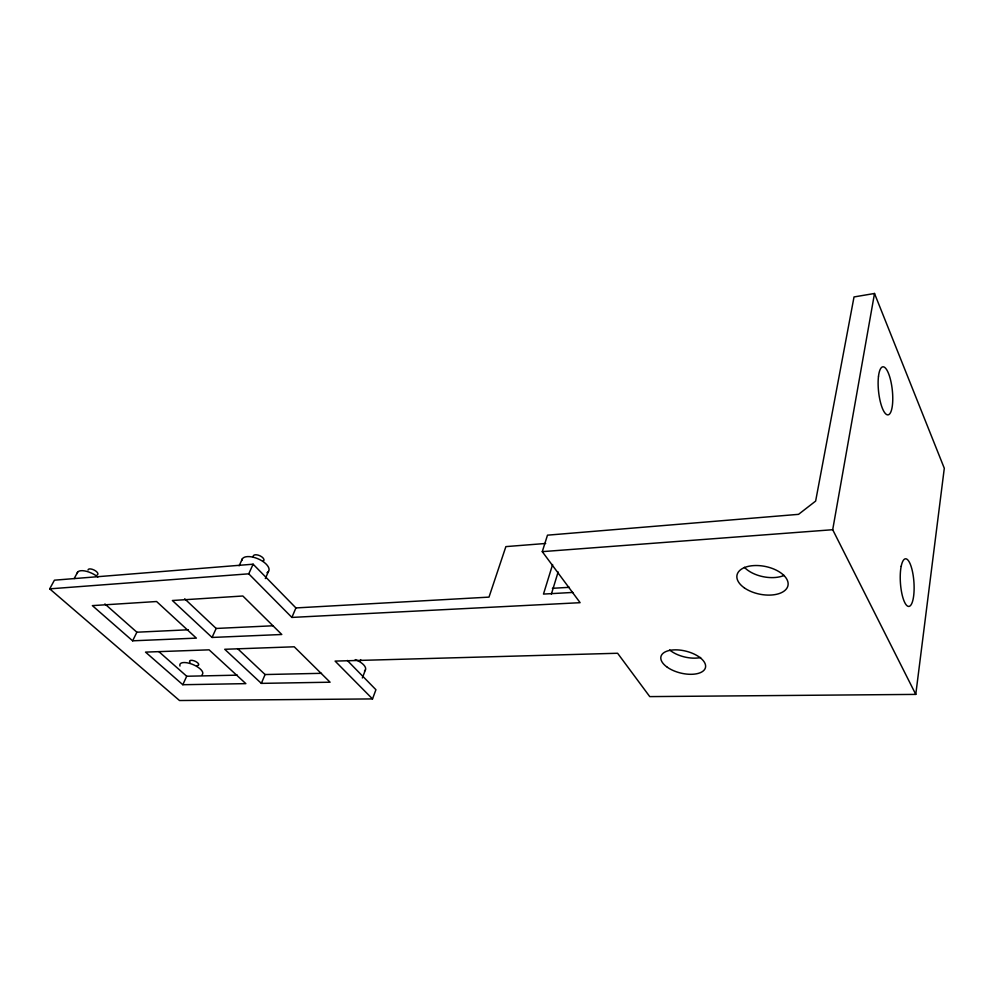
<?xml version="1.0" encoding="UTF-8"?>
<svg xmlns="http://www.w3.org/2000/svg" width="994" height="994" viewBox="0 0 994 994"><rect width="100%" height="100%" fill="white"/><g stroke="black" fill="none" stroke-linecap="round" stroke-linejoin="round"><path stroke-width="1.49" d="M347.279 660.438L375.931 689.724L372.514 698.919L335.102 661.097L617.609 653.257L649.753 696.608L915.772 694.396L944.3 468.273L874.509 293.478L854.02 296.945L815.639 501.088L798.542 514.345L547.483 535.17L542.277 551.645L580.123 602.687L291.888 617.423L248.748 573.824L49.7 588.858L54.421 580.185L253.122 564.194L295.914 607.93L488.998 597.121L505.884 546.613L545.681 543.469M915.772 694.396L832.699 529.715L874.509 293.478M551.384 594.077L558.131 571.972M552.614 564.53L543.482 594.077L572.842 592.436M362.35 677.97L365.457 669.794M291.888 617.423L295.914 607.93M261.335 683.375L330.083 682.207L294.236 646.796L224.731 649.281L261.335 683.375L265.087 674.541L321.484 673.323M265.323 578.57L268.455 571.513M248.748 573.824L253.122 564.194M212.045 637.452L281.787 634.495L242.847 596.002L172.384 600.513L212.045 637.452L216.158 628.457L273.375 625.76M239.132 565.81L242.374 558.765M182.809 684.717L245.853 683.636L209.113 649.84L145.522 652.114L182.809 684.717L186.71 676.243L237.355 675.15M132.624 640.819L196.365 638.123L156.58 601.519L92.367 605.619L132.624 640.819L136.874 632.209L188.388 629.774M74.177 578.583L77.644 572.122M542.277 551.645L832.699 529.715M552.391 588.311L569.388 587.317M372.514 698.919L179.516 700.521L49.7 588.858M104.904 603.954L136.874 632.209M158.941 651.704L186.71 676.243M184.673 598.81L216.158 628.457M237.566 648.622L265.087 674.541M253.209 556.789A5.802 2.734 23.6 0 1 260.018 555.808A5.802 2.734 23.6 0 1 262.888 561.349M241.828 560.454A14.575 6.784 23.5 0 1 259.384 559.436A14.575 6.784 23.5 0 1 266.976 572.73M88.031 570.034A5.392 2.236 25.6 0 1 94.393 570.183A5.392 2.236 25.6 0 1 97.201 574.867M77.172 573.501A13.518 5.554 25.5 0 1 84.614 570.916A13.518 5.554 25.5 0 1 97.872 577.005M197.905 665.458A4.92 1.951 23.1 0 1 197.085 665.57M189.991 662.364A4.92 1.951 23.1 0 1 193.979 660.786A4.92 1.951 23.1 0 1 198.465 665.172M179.989 666.055A12.338 4.846 23.1 0 1 192.351 664.303A12.338 4.846 23.1 0 1 202.08 674.715M360.66 659.618A5.305 2.336 20.8 0 1 359.418 661.022M355.243 659.606A13.307 5.802 20.8 0 1 364.45 671.012M784.142 575.414A25.807 14.289 11.3 0 1 744.394 567.313M700.621 657.519A22.763 11.394 13.8 0 1 669.645 649.977M744.394 587.914A26.018 14.14 11.5 0 0 787.285 587.504A26.018 14.14 11.5 0 0 755.8 565.524A26.018 14.14 11.5 0 0 744.394 587.914M667.384 667.309A22.937 11.257 13.9 0 0 704.87 669.061A22.937 11.257 13.9 0 0 677.336 649.89A22.937 11.257 13.9 0 0 667.384 667.309M901.198 566.269A23.868 6.759 86 0 0 907.112 605.793A23.868 6.759 86 0 0 913.237 575.824A23.868 6.759 86 0 0 901.198 566.269M878.51 376.179A24.142 6.896 83.9 0 0 886.859 414.66A24.142 6.896 83.9 0 0 890.972 381.758A24.142 6.896 83.9 0 0 878.51 376.179"/></g></svg>
